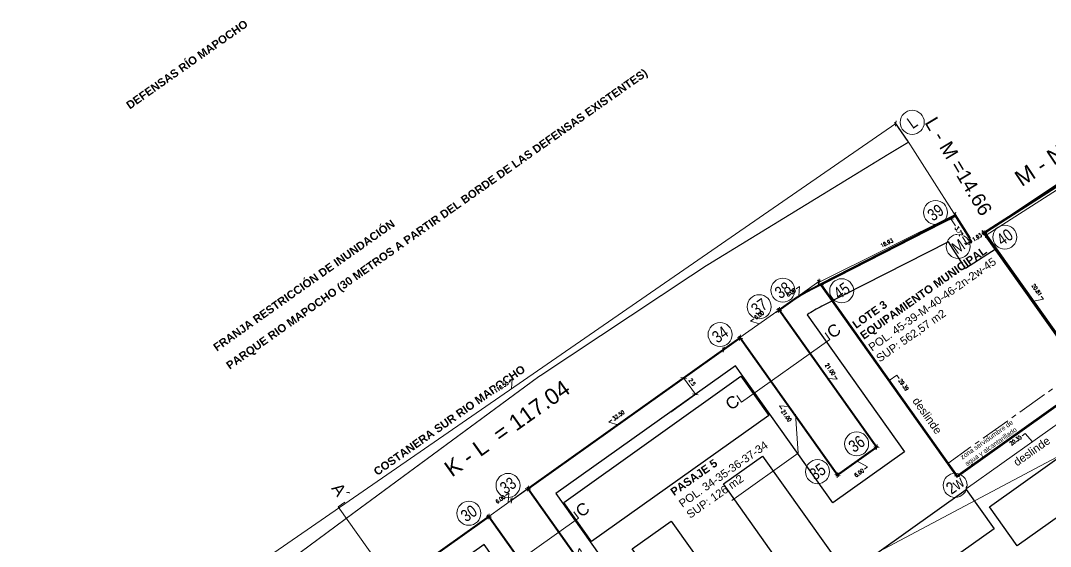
# Model space of a CAD drawing. Header units: metres. Extents: x 12 to 777, y -493 to 333.
# Drawn here: x 273.8 to 402.4, y -40 to 25.6 of the extents above; entities that cross this region are included whole.
import ezdxf
from ezdxf.enums import TextEntityAlignment as Align

# ---------------------------------------------------------------- set-up
doc = ezdxf.new("R2010")
doc.units = ezdxf.units.M
doc.header["$LTSCALE"] = 5
doc.header["$MEASUREMENT"] = 0
doc.linetypes.add('CENTER2', pattern=[1.125, 0.75, -0.125, 0.125, -0.125])
doc.linetypes.add('PHANTOM2', pattern=[1.25, 0.625, -0.125, 0.125, -0.125, 0.125, -0.125])
doc.layers.get('0').update_dxf_attribs({"color": 30})
for name, color, linetype, lineweight in [('A-ANNO-DIMS', 3, 'Continuous', 18), ('A-ANNO-TEXT', 3, 'Continuous', 18), ('G-ANNO-SYMB', 3, 'Continuous', 18), ('G-PLAN-OTLN', 7, 'Continuous', 35), ('U-ANNO-PATT', 8, 'Continuous', 18), ('U-ANNO-SYMB', 3, 'Continuous', 18), ('U-PROP-NEW', 1, 'PHANTOM2', 50)]:
    doc.layers.add(name, color=color, linetype=linetype, lineweight=lineweight)
doc.layers.add('U-BLDG', color=7, linetype='Continuous')
doc.layers.add('U-PROP', color=1, linetype='Continuous')
doc.styles.add('E-ARIAL', font='arial.ttf')
doc.styles.add('E-ROMANS', font='romans.shx', dxfattribs={"width": 0.8})
doc.dimstyles.new('E-0200_TICK_24', dxfattribs={"dimscale": 0.001, "dimtxt": 480, "dimasz": 480, "dimexe": 240, "dimexo": 120, "dimgap": 240, "dimtad": 0, "dimzin": 0, "dimdsep": 46, "dimtxsty": 'E-ROMANS', "dimblk": 'OBLIQUE', "dimcen": 240, "dimclrd": 256, "dimclre": 256, "dimclrt": 256, "dimadec": 0, "dimazin": 0, "dimtfac": 1, "dimtmove": 1, "dimatfit": 3, "dimldrblk": 'OPEN90', "dimfxl": 1, "dimtfill": 1, "dimtolj": 1, "dimtzin": 0, "dimlwd": -1, "dimarcsym": 0})

# ---------------------------------------------------------------- blocks, each defined once
blk = doc.blocks.new('_Oblique')
at = {"color": 0, "linetype": 'ByBlock', "lineweight": -2}
blk.add_line((-0.5, -0.5), (0.5, 0.5), dxfattribs=at)
blk = doc.blocks.new('*D311')
at = {"layer": 'A-ANNO-DIMS', "ltscale": 5, "transparency": 16777216}
for p, q in [((375.8, -31.12), (380.68, -27.64)), ((378.24, -29.38), (379.56, -30.11)), ((379.56, -30.11), (379.17, -30.39))]:
    blk.add_line(p, q, dxfattribs=at)
at = {"layer": 'A-ANNO-DIMS', "lineweight": -2, "ltscale": 5, "transparency": 16777216}
for p, q in [((380.61, -27.55), (380.54, -27.45)), ((375.87, -31.22), (375.94, -31.31))]:
    blk.add_line(p, q, dxfattribs=at)
at = {"layer": 'A-ANNO-DIMS', "ltscale": 5, "transparency": 16777216, "xscale": 0.48, "yscale": 0.48, "zscale": 0.48}
for p, rotation in [((380.68, -27.64), 35.42176943664437), ((375.8, -31.12), 215.4217694366444)]:
    blk.add_blockref('_Oblique', p, dxfattribs=dict(at, rotation=rotation))
at = {"layer": 'A-ANNO-DIMS', "ltscale": 5, "transparency": 16777216, "insert": (378.5, -30.86), "char_height": 0.48, "attachment_point": 5, "rotation": 35.4218, "style": 'E-ROMANS', "bg_fill": 3, "box_fill_scale": 1.25, "bg_fill_color": 256, "bg_fill_true_color": 13158600, "bg_fill_transparency": 0}
blk.add_mtext('\\A1;6.00', dxfattribs=at)
blk = doc.blocks.new('_Open90')
at = {"color": 0, "linetype": 'ByBlock', "lineweight": -2}
for p, q in [((0, 0), (-1, 0)), ((-0.5, 0.5), (0, 0)), ((0, 0), (-0.5, -0.5))]:
    blk.add_line(p, q, dxfattribs=at)
blk = doc.blocks.new('*D312')
at = {"layer": 'A-ANNO-DIMS', "transparency": 16777216}
for p, q in [((391.85, -32.86), (408.43, -21.07)), ((399.25, -25.93), (398.86, -26.21)), ((400.14, -26.97), (399.25, -25.93))]:
    blk.add_line(p, q, dxfattribs=at)
at = {"layer": 'A-ANNO-DIMS', "lineweight": -2, "transparency": 16777216}
for p, q in [((408.37, -20.97), (408.3, -20.87)), ((391.92, -32.96), (391.99, -33.06))]:
    blk.add_line(p, q, dxfattribs=at)
at = {"layer": 'A-ANNO-DIMS', "transparency": 16777216, "xscale": 0.48, "yscale": 0.48, "zscale": 0.48}
for p, rotation in [((408.43, -21.07), 35.42176943664437), ((391.85, -32.86), 215.4217694366444)]:
    blk.add_blockref('_Oblique', p, dxfattribs=dict(at, rotation=rotation))
at = {"layer": 'A-ANNO-DIMS', "transparency": 16777216, "insert": (398.04, -26.79), "char_height": 0.48, "attachment_point": 5, "rotation": 35.4218, "style": 'E-ROMANS', "bg_fill": 3, "box_fill_scale": 1.25, "bg_fill_color": 256, "bg_fill_true_color": 13158600, "bg_fill_transparency": 0}
blk.add_mtext('\\A1;20.35', dxfattribs=at)
blk = doc.blocks.new('*D318')
at = {"layer": 'A-ANNO-DIMS', "lineweight": -2, "transparency": 16777216}
for p, q in [((337.04, -32.91), (336.94, -32.98)), ((348.92, -50.23), (349.5, -49.82))]:
    blk.add_line(p, q, dxfattribs=at)
at = {"layer": 'A-ANNO-DIMS', "transparency": 16777216}
for p, q in [((349.31, -49.95), (337.14, -32.84)), ((343.22, -41.4), (343.55, -40.29)), ((343.55, -40.29), (343.82, -40.68))]:
    blk.add_line(p, q, dxfattribs=at)
at = {"layer": 'A-ANNO-DIMS', "transparency": 16777216, "xscale": 0.48, "yscale": 0.48, "zscale": 0.48}
for p, rotation in [((337.14, -32.84), 125.4251015630024), ((349.31, -49.95), 305.4251015630024)]:
    blk.add_blockref('_Oblique', p, dxfattribs=dict(at, rotation=rotation))
at = {"layer": 'A-ANNO-DIMS', "transparency": 16777216, "insert": (344.41, -41.5), "char_height": 0.48, "attachment_point": 5, "rotation": 305.4251, "style": 'E-ROMANS', "bg_fill": 3, "box_fill_scale": 1.25, "bg_fill_color": 256, "bg_fill_true_color": 13158600, "bg_fill_transparency": 0}
blk.add_mtext('\\A1;21.00', dxfattribs=at)
blk = doc.blocks.new('*D319')
at = {"layer": 'A-ANNO-DIMS', "lineweight": -2, "transparency": 16777216}
for p, q in [((368.13, -10.8), (368.71, -10.39)), ((380.3, -27.92), (380.88, -27.51))]:
    blk.add_line(p, q, dxfattribs=at)
at = {"layer": 'A-ANNO-DIMS', "transparency": 16777216}
for p, q in [((380.68, -27.65), (368.51, -10.53)), ((374.6, -19.09), (375.76, -19.15)), ((375.76, -19.15), (375.48, -18.76))]:
    blk.add_line(p, q, dxfattribs=at)
at = {"layer": 'A-ANNO-DIMS', "transparency": 16777216, "xscale": 0.48, "yscale": 0.48, "zscale": 0.48}
for p, rotation in [((368.51, -10.53), 125.4251015630024), ((380.68, -27.65), 305.4251015630024)]:
    blk.add_blockref('_Oblique', p, dxfattribs=dict(at, rotation=rotation))
at = {"layer": 'A-ANNO-DIMS', "transparency": 16777216, "insert": (374.89, -17.93), "char_height": 0.48, "attachment_point": 5, "rotation": 305.4251, "style": 'E-ROMANS', "bg_fill": 3, "box_fill_scale": 1.25, "bg_fill_color": 256, "bg_fill_true_color": 13158600, "bg_fill_transparency": 0}
blk.add_mtext('\\A1;21.00', dxfattribs=at)
blk = doc.blocks.new('*D320')
at = {"layer": 'A-ANNO-DIMS', "transparency": 16777216}
for p, q in [((332.25, -36.31), (344.42, -53.43)), ((338.34, -44.87), (337.18, -44.81)), ((337.18, -44.81), (337.46, -45.2))]:
    blk.add_line(p, q, dxfattribs=at)
at = {"layer": 'A-ANNO-DIMS', "lineweight": -2, "transparency": 16777216}
for p, q in [((332.35, -36.24), (332.45, -36.17)), ((344.52, -53.36), (344.62, -53.29))]:
    blk.add_line(p, q, dxfattribs=at)
at = {"layer": 'A-ANNO-DIMS', "transparency": 16777216, "xscale": 0.48, "yscale": 0.48, "zscale": 0.48}
for p, rotation in [((332.25, -36.31), 125.4251015630024), ((344.42, -53.43), 305.4251015630024)]:
    blk.add_blockref('_Oblique', p, dxfattribs=dict(at, rotation=rotation))
at = {"layer": 'A-ANNO-DIMS', "transparency": 16777216, "insert": (338.04, -46.02), "char_height": 0.48, "attachment_point": 5, "rotation": 305.4251, "style": 'E-ROMANS', "bg_fill": 3, "box_fill_scale": 1.25, "bg_fill_color": 256, "bg_fill_true_color": 13158600, "bg_fill_transparency": 0}
blk.add_mtext('\\A1;21.00', dxfattribs=at)
blk = doc.blocks.new('*D321')
at = {"layer": 'A-ANNO-DIMS', "transparency": 16777216}
for p, q in [((373.71, -7.34), (390.74, -31.29)), ((382.23, -19.31), (383.2, -18.67)), ((383.2, -18.67), (383.48, -19.06))]:
    blk.add_line(p, q, dxfattribs=at)
at = {"layer": 'A-ANNO-DIMS', "lineweight": -2, "transparency": 16777216}
for p, q in [((373.81, -7.27), (373.91, -7.2)), ((390.83, -31.22), (390.94, -31.15))]:
    blk.add_line(p, q, dxfattribs=at)
at = {"layer": 'A-ANNO-DIMS', "transparency": 16777216, "xscale": 0.48, "yscale": 0.48, "zscale": 0.48}
for p, rotation in [((373.71, -7.34), 125.4251015630024), ((390.74, -31.29), 305.4251015630024)]:
    blk.add_blockref('_Oblique', p, dxfattribs=dict(at, rotation=rotation))
at = {"layer": 'A-ANNO-DIMS', "transparency": 16777216, "insert": (384.06, -19.87), "char_height": 0.48, "attachment_point": 5, "rotation": 305.4251, "style": 'E-ROMANS', "bg_fill": 3, "box_fill_scale": 1.25, "bg_fill_color": 256, "bg_fill_true_color": 13158600, "bg_fill_transparency": 0}
blk.add_mtext('\\A1;29.39', dxfattribs=at)
blk = doc.blocks.new('*D322')
at = {"layer": 'A-ANNO-DIMS', "lineweight": -2, "transparency": 16777216}
for p, q in [((363.53, -14.07), (363.43, -14.14)), ((375.7, -31.19), (375.6, -31.26))]:
    blk.add_line(p, q, dxfattribs=at)
at = {"layer": 'A-ANNO-DIMS', "transparency": 16777216}
for p, q in [((363.62, -14.01), (375.8, -31.12)), ((369.71, -22.56), (368.55, -22.5)), ((368.55, -22.5), (368.83, -22.89))]:
    blk.add_line(p, q, dxfattribs=at)
at = {"layer": 'A-ANNO-DIMS', "transparency": 16777216, "xscale": 0.48, "yscale": 0.48, "zscale": 0.48}
for p, rotation in [((363.62, -14.01), 125.4251015630024), ((375.8, -31.12), 305.4251015630024)]:
    blk.add_blockref('_Oblique', p, dxfattribs=dict(at, rotation=rotation))
at = {"layer": 'A-ANNO-DIMS', "transparency": 16777216, "insert": (369.41, -23.72), "char_height": 0.48, "attachment_point": 5, "rotation": 305.4251, "style": 'E-ROMANS', "bg_fill": 3, "box_fill_scale": 1.25, "bg_fill_color": 256, "bg_fill_true_color": 13158600, "bg_fill_transparency": 0}
blk.add_mtext('\\A1;21.00', dxfattribs=at)
blk = doc.blocks.new('*D335')
at = {"layer": 'A-ANNO-DIMS', "transparency": 16777216}
for p, q in [((305.75, -55.15), (332.24, -36.3)), ((317.88, -45.4), (318.27, -45.12)), ((319, -45.73), (317.88, -45.4))]:
    blk.add_line(p, q, dxfattribs=at)
at = {"layer": 'A-ANNO-DIMS', "lineweight": -2, "transparency": 16777216}
for p, q in [((332.18, -36.21), (332.11, -36.11)), ((305.69, -55.06), (305.61, -54.95))]:
    blk.add_line(p, q, dxfattribs=at)
at = {"layer": 'A-ANNO-DIMS', "transparency": 16777216, "xscale": 0.48, "yscale": 0.48, "zscale": 0.48}
for p, rotation in [((332.24, -36.3), 35.42510156300243), ((305.75, -55.15), 215.4251015630024)]:
    blk.add_blockref('_Oblique', p, dxfattribs=dict(at, rotation=rotation))
at = {"layer": 'A-ANNO-DIMS', "transparency": 16777216, "insert": (319.05, -44.57), "char_height": 0.48, "attachment_point": 5, "rotation": 35.4251, "style": 'E-ROMANS', "bg_fill": 3, "box_fill_scale": 1.25, "bg_fill_color": 256, "bg_fill_true_color": 13158600, "bg_fill_transparency": 0}
blk.add_mtext('\\A1;32.51', dxfattribs=at)
blk = doc.blocks.new('*D336')
at = {"layer": 'A-ANNO-DIMS', "transparency": 16777216}
for p, q in [((332.24, -36.3), (337.13, -32.82)), ((334.74, -33.4), (334.35, -33.68)), ((334.68, -34.56), (334.74, -33.4))]:
    blk.add_line(p, q, dxfattribs=at)
at = {"layer": 'A-ANNO-DIMS', "lineweight": -2, "transparency": 16777216}
for p, q in [((337.07, -32.74), (336.99, -32.63)), ((332.18, -36.22), (332.1, -36.1))]:
    blk.add_line(p, q, dxfattribs=at)
at = {"layer": 'A-ANNO-DIMS', "transparency": 16777216, "xscale": 0.48, "yscale": 0.48, "zscale": 0.48}
for p, rotation in [((337.13, -32.82), 35.42510156300243), ((332.24, -36.3), 215.4251015630024)]:
    blk.add_blockref('_Oblique', p, dxfattribs=dict(at, rotation=rotation))
at = {"layer": 'A-ANNO-DIMS', "transparency": 16777216, "insert": (333.69, -34.15), "char_height": 0.48, "attachment_point": 5, "rotation": 35.4251, "style": 'E-ROMANS', "bg_fill": 3, "box_fill_scale": 1.25, "bg_fill_color": 256, "bg_fill_true_color": 13158600, "bg_fill_transparency": 0}
blk.add_mtext('\\A1;6.00', dxfattribs=at)
blk = doc.blocks.new('*D337')
at = {"layer": 'A-ANNO-DIMS', "lineweight": -2, "transparency": 16777216}
for p, q in [((361.52, -15.35), (361.44, -15.24)), ((335.03, -34.19), (334.95, -34.08))]:
    blk.add_line(p, q, dxfattribs=at)
at = {"layer": 'A-ANNO-DIMS', "transparency": 16777216}
for p, q in [((335.09, -34.28), (361.58, -15.44)), ((347.22, -24.53), (347.61, -24.25)), ((348.34, -24.86), (347.22, -24.53))]:
    blk.add_line(p, q, dxfattribs=at)
at = {"layer": 'A-ANNO-DIMS', "transparency": 16777216, "xscale": 0.48, "yscale": 0.48, "zscale": 0.48}
for p, rotation in [((361.58, -15.44), 35.42510156300243), ((335.09, -34.28), 215.4251015630024)]:
    blk.add_blockref('_Oblique', p, dxfattribs=dict(at, rotation=rotation))
at = {"layer": 'A-ANNO-DIMS', "transparency": 16777216, "insert": (348.43, -23.67), "char_height": 0.48, "attachment_point": 5, "rotation": 35.4251, "style": 'E-ROMANS', "bg_fill": 3, "box_fill_scale": 1.25, "bg_fill_color": 256, "bg_fill_true_color": 13158600, "bg_fill_transparency": 0}
blk.add_mtext('\\A1;32.50', dxfattribs=at)
blk = doc.blocks.new('*D338')
at = {"layer": 'A-ANNO-DIMS', "transparency": 16777216}
for p, q in [((363.61, -13.98), (368.5, -10.51)), ((364.94, -11.92), (365.33, -11.64)), ((366.06, -12.25), (364.94, -11.92))]:
    blk.add_line(p, q, dxfattribs=at)
at = {"layer": 'A-ANNO-DIMS', "lineweight": -2, "transparency": 16777216}
for p, q in [((368.45, -10.43), (368.36, -10.31)), ((363.56, -13.91), (363.48, -13.79))]:
    blk.add_line(p, q, dxfattribs=at)
at = {"layer": 'A-ANNO-DIMS', "transparency": 16777216, "xscale": 0.48, "yscale": 0.48, "zscale": 0.48}
for p, rotation in [((368.5, -10.51), 35.42510156300243), ((363.61, -13.98), 215.4251015630024)]:
    blk.add_blockref('_Oblique', p, dxfattribs=dict(at, rotation=rotation))
at = {"layer": 'A-ANNO-DIMS', "transparency": 16777216, "insert": (366, -11.17), "char_height": 0.48, "attachment_point": 5, "rotation": 35.4251, "style": 'E-ROMANS', "bg_fill": 3, "box_fill_scale": 1.25, "bg_fill_color": 256, "bg_fill_true_color": 13158600, "bg_fill_transparency": 0}
blk.add_mtext('\\A1;6.00', dxfattribs=at)
blk = doc.blocks.new('*D339')
at = {"layer": 'A-ANNO-DIMS', "transparency": 16777216}
for p, q in [((368.5, -10.51), (373.45, -6.99)), ((371.03, -7.59), (370.64, -7.87)), ((370.97, -8.75), (371.03, -7.59))]:
    blk.add_line(p, q, dxfattribs=at)
at = {"layer": 'A-ANNO-DIMS', "lineweight": -2, "transparency": 16777216}
for p, q in [((373.42, -6.94), (373.31, -6.79)), ((368.44, -10.43), (368.36, -10.32))]:
    blk.add_line(p, q, dxfattribs=at)
at = {"layer": 'A-ANNO-DIMS', "transparency": 16777216, "xscale": 0.48, "yscale": 0.48, "zscale": 0.48}
for p, rotation in [((373.45, -6.99), 35.42510156300243), ((368.5, -10.51), 215.4251015630024)]:
    blk.add_blockref('_Oblique', p, dxfattribs=dict(at, rotation=rotation))
at = {"layer": 'A-ANNO-DIMS', "transparency": 16777216, "insert": (369.98, -8.34), "char_height": 0.48, "attachment_point": 5, "rotation": 35.4251, "style": 'E-ROMANS', "bg_fill": 3, "box_fill_scale": 1.25, "bg_fill_color": 256, "bg_fill_true_color": 13158600, "bg_fill_transparency": 0}
blk.add_mtext('\\A1;6.08', dxfattribs=at)
blk = doc.blocks.new('*D340')
at = {"layer": 'A-ANNO-DIMS', "transparency": 16777216}
blk.add_line((373.52, -7.07), (390.47, 1.37), dxfattribs=at)
at = {"layer": 'A-ANNO-DIMS', "lineweight": -2, "transparency": 16777216}
for p, q in [((390.48, 1.36), (390.36, 1.59)), ((373.53, -7.09), (373.42, -6.86))]:
    blk.add_line(p, q, dxfattribs=at)
at = {"layer": 'A-ANNO-DIMS', "transparency": 16777216, "xscale": 0.48, "yscale": 0.48, "zscale": 0.48}
for p, rotation in [((390.47, 1.37), 26.49298937409972), ((373.52, -7.07), 206.4929893740997)]:
    blk.add_blockref('_Oblique', p, dxfattribs=dict(at, rotation=rotation))
at = {"layer": 'A-ANNO-DIMS', "transparency": 16777216, "insert": (381.95, -2.17), "char_height": 0.48, "attachment_point": 5, "rotation": 26.493, "style": 'E-ROMANS', "bg_fill": 3, "box_fill_scale": 1.25, "bg_fill_color": 256, "bg_fill_true_color": 13158600, "bg_fill_transparency": 0}
blk.add_mtext('\\A1;18.93', dxfattribs=at)
blk = doc.blocks.new('*D352')
at = {"layer": 'A-ANNO-DIMS', "lineweight": -2, "transparency": 16777216}
for p, q in [((384.6, 10.51), (382.94, 12.93)), ((288.63, -55.62), (286.97, -53.21))]:
    blk.add_line(p, q, dxfattribs=at)
at = {"layer": 'A-ANNO-DIMS', "transparency": 16777216}
for p, q in [((287.1, -53.41), (383.08, 12.73)), ((335.16, -19.18), (334.77, -19.46)), ((335.09, -20.34), (335.16, -19.18))]:
    blk.add_line(p, q, dxfattribs=at)
at = {"layer": 'A-ANNO-DIMS', "transparency": 16777216, "xscale": 0.48, "yscale": 0.48, "zscale": 0.48}
for p, rotation in [((383.08, 12.73), 34.57187136097332), ((287.1, -53.41), 214.5718713609733)]:
    blk.add_blockref('_Oblique', p, dxfattribs=dict(at, rotation=rotation))
at = {"layer": 'A-ANNO-DIMS', "transparency": 16777216, "insert": (333.81, -20.12), "char_height": 0.48, "attachment_point": 5, "rotation": 34.5719, "style": 'E-ROMANS', "bg_fill": 3, "box_fill_scale": 1.25, "bg_fill_color": 256, "bg_fill_true_color": 13158600, "bg_fill_transparency": 0}
blk.add_mtext('\\A1;116.55', dxfattribs=at)
blk = doc.blocks.new('*D357')
at = {"layer": 'A-ANNO-DIMS', "lineweight": -2, "transparency": 16777216}
for p, q in [((353.5, -21.19), (356.78, -18.86)), ((354.96, -23.24), (358.24, -20.91))]:
    blk.add_line(p, q, dxfattribs=at)
at = {"layer": 'A-ANNO-DIMS', "transparency": 16777216}
blk.add_line((358.04, -21.05), (356.58, -19), dxfattribs=at)
at = {"layer": 'A-ANNO-DIMS', "transparency": 16777216, "insert": (357.65, -19.53), "char_height": 0.48, "attachment_point": 5, "rotation": 305.4251, "style": 'E-ROMANS', "bg_fill": 3, "box_fill_scale": 1.25, "bg_fill_color": 256, "bg_fill_true_color": 13158600, "bg_fill_transparency": 0}
blk.add_mtext('\\A1;2.5', dxfattribs=at)
at = {"layer": 'A-ANNO-DIMS', "transparency": 16777216, "xscale": 0.48, "yscale": 0.48, "zscale": 0.48}
for p, rotation in [((356.58, -19), 125.4251015630024), ((358.04, -21.05), 305.4251015630024)]:
    blk.add_blockref('_Oblique', p, dxfattribs=dict(at, rotation=rotation))
blk = doc.blocks.new('*D364')
at = {"layer": 'A-ANNO-DIMS', "transparency": 16777216}
blk.add_line((273.88, -97.37), (444.15, -7.2), dxfattribs=at)
at = {"layer": 'A-ANNO-DIMS', "lineweight": -2, "transparency": 16777216}
for p, q in [((444.82, -8.47), (444.04, -6.99)), ((274.55, -98.64), (273.77, -97.16))]:
    blk.add_line(p, q, dxfattribs=at)
at = {"layer": 'A-ANNO-DIMS', "transparency": 16777216, "xscale": 0.48, "yscale": 0.48, "zscale": 0.48}
for p, rotation in [((444.15, -7.2), 27.90453523370848), ((273.88, -97.37), 207.9045352337085)]:
    blk.add_blockref('_Oblique', p, dxfattribs=dict(at, rotation=rotation))
at = {"layer": 'A-ANNO-DIMS', "transparency": 16777216, "insert": (359.06, -52.9), "char_height": 0.48, "attachment_point": 5, "rotation": 27.9045, "style": 'E-ROMANS', "bg_fill": 3, "box_fill_scale": 1.25, "bg_fill_color": 256, "bg_fill_true_color": 13158600, "bg_fill_transparency": 0}
blk.add_mtext('\\A1;192.67', dxfattribs=at)
blk = doc.blocks.new('*D370')
at = {"layer": 'A-ANNO-DIMS', "lineweight": -2, "transparency": 16777216}
for p, q in [((394.06, -0.94), (393.82, -1.11)), ((406.12, -17.9), (405.89, -18.07))]:
    blk.add_line(p, q, dxfattribs=at)
at = {"layer": 'A-ANNO-DIMS', "transparency": 16777216}
for p, q in [((394.02, -0.97), (406.08, -17.93)), ((401.52, -9.19), (401.24, -8.8)), ((400.05, -9.45), (401.52, -9.19))]:
    blk.add_line(p, q, dxfattribs=at)
at = {"layer": 'A-ANNO-DIMS', "transparency": 16777216, "xscale": 0.48, "yscale": 0.48, "zscale": 0.48}
for p, rotation in [((394.02, -0.97), 125.4251015630024), ((406.08, -17.93), 305.4251015630024)]:
    blk.add_blockref('_Oblique', p, dxfattribs=dict(at, rotation=rotation))
at = {"layer": 'A-ANNO-DIMS', "transparency": 16777216, "insert": (400.69, -8.02), "char_height": 0.48, "attachment_point": 5, "rotation": 305.4251, "style": 'E-ROMANS', "bg_fill": 3, "box_fill_scale": 1.25, "bg_fill_color": 256, "bg_fill_true_color": 13158600, "bg_fill_transparency": 0}
blk.add_mtext('\\A1;20.81', dxfattribs=at)
blk = doc.blocks.new('*D390')
at = {"layer": 'A-ANNO-DIMS', "lineweight": -2, "transparency": 16777216}
for p, q in [((424.04, 18.1), (424.29, 17.72)), ((394.26, -1.01), (394.5, -1.4))]:
    blk.add_line(p, q, dxfattribs=at)
at = {"layer": 'A-ANNO-DIMS', "transparency": 16777216}
for p, q in [((424.16, 17.92), (410.11, 8.9)), ((394.37, -1.19), (408.42, 7.82))]:
    blk.add_line(p, q, dxfattribs=at)
at = {"layer": 'A-ANNO-DIMS', "transparency": 16777216, "xscale": 0.48, "yscale": 0.48, "zscale": 0.48}
for p, rotation in [((424.16, 17.92), 32.69125695678723), ((394.37, -1.19), 212.6912569567872)]:
    blk.add_blockref('_Oblique', p, dxfattribs=dict(at, rotation=rotation))
at = {"layer": 'A-ANNO-DIMS', "transparency": 16777216, "insert": (409.26, 8.36), "char_height": 0.48, "attachment_point": 5, "rotation": 32.6913, "style": 'E-ROMANS', "bg_fill": 3, "box_fill_scale": 1.25, "bg_fill_color": 256, "bg_fill_true_color": 13158600, "bg_fill_transparency": 0}
blk.add_mtext('\\A1;35.39', dxfattribs=at)
blk = doc.blocks.new('*D391')
at = {"layer": 'A-ANNO-DIMS', "lineweight": -2, "transparency": 16777216}
for p, q in [((393.83, -0.62), (394.17, -1.15)), ((392.2, -1.65), (392.53, -2.18))]:
    blk.add_line(p, q, dxfattribs=at)
at = {"layer": 'A-ANNO-DIMS', "transparency": 16777216}
for p, q in [((394.04, -0.95), (393.9, -1.04)), ((394.04, -0.95), (394.45, -0.69)), ((392.41, -1.98), (392, -2.23)), ((392.41, -1.98), (392.55, -1.89))]:
    blk.add_line(p, q, dxfattribs=at)
at = {"layer": 'A-ANNO-DIMS', "transparency": 16777216, "xscale": 0.48, "yscale": 0.48, "zscale": 0.48}
for p, rotation in [((394.04, -0.95), 212.1980087841912), ((392.41, -1.98), 32.19800878419128)]:
    blk.add_blockref('_Oblique', p, dxfattribs=dict(at, rotation=rotation))
at = {"layer": 'A-ANNO-DIMS', "transparency": 16777216, "insert": (393.22, -1.46), "char_height": 0.48, "attachment_point": 5, "rotation": 32.198, "style": 'E-ROMANS', "bg_fill": 3, "box_fill_scale": 1.25, "bg_fill_color": 256, "bg_fill_true_color": 13158600, "bg_fill_transparency": 0}
blk.add_mtext('\\A1;1.93', dxfattribs=at)
blk = doc.blocks.new('*D547')
at = {"layer": 'A-ANNO-DIMS', "lineweight": -2, "transparency": 16777216}
for p, q in [((390.43, 1.16), (389.76, 0.73)), ((392.43, -1.97), (391.76, -2.4))]:
    blk.add_line(p, q, dxfattribs=at)
at = {"layer": 'A-ANNO-DIMS', "transparency": 16777216}
for p, q in [((389.96, 0.86), (390.52, -0.01)), ((391.96, -2.27), (391.4, -1.4))]:
    blk.add_line(p, q, dxfattribs=at)
at = {"layer": 'A-ANNO-DIMS', "transparency": 16777216, "xscale": 0.48, "yscale": 0.48, "zscale": 0.48}
for p, rotation in [((389.96, 0.86), 122.5439115369406), ((391.96, -2.27), 302.5439115369406)]:
    blk.add_blockref('_Oblique', p, dxfattribs=dict(at, rotation=rotation))
at = {"layer": 'A-ANNO-DIMS', "transparency": 16777216, "insert": (390.96, -0.71), "char_height": 0.48, "attachment_point": 5, "rotation": 302.5439, "style": 'E-ROMANS', "bg_fill": 3, "box_fill_scale": 1.25, "bg_fill_color": 256, "bg_fill_true_color": 13158600, "bg_fill_transparency": 0}
blk.add_mtext('\\A1;3.72', dxfattribs=at)

msp = doc.modelspace()

# ---------------------------------------------------------------- texts
at = {"layer": 'A-ANNO-TEXT', "char_height": 1, "attachment_point": 1, "rotation": 35.16161, "style": 'E-ARIAL'}
for s, insert in [('{\\fArial|b1|i0|c0|p34;DEFENSAS RÍO MAPOCHO}', (286.836, 15.293)), ('{\\fArial|b1|i0|c0|p34;PARQUE RIO MAPOCHO (30 METROS A PARTIR DEL BORDE DE LAS DEFENSAS EXISTENTES)}', (299.317, -17.175)), ('{\\fArial|b1|i0|c0|p34;FRANJA RESTRICCIÓN DE INUNDACIÓN}', (297.71, -14.915)), ('{\\fArial|b1|i0|c0|p34;COSTANERA SUR RIO MAPOCHO}', (317.737, -30.429))]:
    msp.add_mtext(s, dxfattribs=dict(at, insert=insert))
at = {"layer": 'A-ANNO-TEXT', "insert": (397.688, 6.458), "char_height": 2, "width": 21.62645, "attachment_point": 1, "rotation": 33.60318, "style": 'E-ARIAL'}
msp.add_mtext('{\\fArial|b0|i0|c0|p34;M - N = 37.69}', dxfattribs=at)

# ---------------------------------------------------------------- dimensions: what is measured, and where the dimension line sits
at = {"layer": 'A-ANNO-DIMS', "color": 3}
for base, p1, p2, angle, picture, middle in [((408.435, -21.069), (391.85, -32.86), (408.435, -21.069), 35.42177, '*D312', (398.665, -26.344)), ((337.136, -32.845), (348.821, -50.3), (337.14, -32.842), 125.4251, '*D318', (343.964, -40.872))]:
    dim = msp.add_linear_dim(base=base, p1=p1, p2=p2, angle=angle, dimstyle='E-0200_TICK_24', dxfattribs=at)
    dim.commit()
    dim.dimension.update_dxf_attribs({"geometry": picture, "text_midpoint": middle, "dimtype": 160})
at = {"layer": 'A-ANNO-DIMS', "ltscale": 5}
dim = msp.add_linear_dim(base=(380.684, -27.644), p1=(375.798, -31.119), p2=(380.684, -27.645), angle=35.42177, dimstyle='E-0200_TICK_24', dxfattribs=at)
dim.commit()
dim.dimension.update_dxf_attribs({"geometry": '*D311', "text_midpoint": (378.97, -30.528), "dimtype": 160})

# ---------------------------------------------------------------- next in the draw order: dimensions: what is measured, and where the dimension line sits
at = {"layer": 'A-ANNO-DIMS', "color": 3}
for base, p1, p2, picture, middle in [((368.511, -10.531), (380.199, -27.991), (368.029, -10.874), '*D319', (375.34, -18.56)), ((344.424, -53.426), (332.251, -36.312), (344.421, -53.429), '*D320', (337.596, -45.397))]:
    dim = msp.add_linear_dim(base=base, p1=p1, p2=p2, angle=125.4251, dimstyle='E-0200_TICK_24', dxfattribs=at)
    dim.commit()
    dim.dimension.update_dxf_attribs({"geometry": picture, "text_midpoint": middle, "dimtype": 160})

# ---------------------------------------------------------------- next in the draw order: texts
at = {"layer": 'A-ANNO-TEXT', "insert": (343.787, -36.499), "char_height": 1.5, "attachment_point": 7, "rotation": 35.77411, "style": 'E-ARIAL'}
msp.add_mtext('C', dxfattribs=at)

# ---------------------------------------------------------------- next in the draw order: dimensions: what is measured, and where the dimension line sits
at = {"layer": 'A-ANNO-DIMS', "color": 3}
for base, p1, p2, angle, picture, middle in [((390.743, -31.286), (373.71, -7.34), (390.735, -31.292), 125.4251, '*D321', (383.62, -19.255)), ((332.245, -36.303), (305.756, -55.157), (332.251, -36.312), 35.4251, '*D335', (318.47, -44.984))]:
    dim = msp.add_linear_dim(base=base, p1=p1, p2=p2, angle=angle, dimstyle='E-0200_TICK_24', dxfattribs=at)
    dim.commit()
    dim.dimension.update_dxf_attribs({"geometry": picture, "text_midpoint": middle, "dimtype": 160})

# ---------------------------------------------------------------- next in the draw order: dimensions: what is measured, and where the dimension line sits
for base, p1, p2, angle, picture, middle in [((375.798, -31.119), (363.628, -14.003), (375.798, -31.119), 125.4251, '*D322', (368.969, -23.09)), ((337.127, -32.824), (332.251, -36.313), (337.14, -32.842), 35.4251, '*D336', (334.157, -33.82))]:
    dim = msp.add_linear_dim(base=base, p1=p1, p2=p2, angle=angle, dimstyle='E-0200_TICK_24', dxfattribs=at)
    dim.commit()
    dim.dimension.update_dxf_attribs({"geometry": picture, "text_midpoint": middle, "dimtype": 160})

# ---------------------------------------------------------------- next in the draw order: dimensions: what is measured, and where the dimension line sits
for base, p1, p2, picture, middle in [((368.5, -10.508), (363.629, -14.004), (368.515, -10.53), '*D338', (365.529, -11.504)), ((361.58, -15.436), (335.103, -34.291), (361.591, -15.452), '*D337', (347.808, -24.114))]:
    dim = msp.add_linear_dim(base=base, p1=p1, p2=p2, angle=35.4251, dimstyle='E-0200_TICK_24', dxfattribs=at)
    dim.commit()
    dim.dimension.update_dxf_attribs({"geometry": picture, "text_midpoint": middle, "dimtype": 160})

# ---------------------------------------------------------------- next in the draw order: dimensions: what is measured, and where the dimension line sits
dim = msp.add_linear_dim(base=(373.452, -6.985), p1=(368.511, -10.531), p2=(373.493, -7.042), angle=35.4251, dimstyle='E-0200_TICK_24', dxfattribs=at)
dim.commit()
dim.dimension.update_dxf_attribs({"geometry": '*D339', "text_midpoint": (370.447, -8.006), "dimtype": 160})

# ---------------------------------------------------------------- next in the draw order: dimensions: what is measured, and where the dimension line sits
dim = msp.add_linear_dim(base=(390.468, 1.373), p1=(373.584, -7.195), p2=(390.529, 1.251), angle=26.49299, dimstyle='E-0200_TICK_24', dxfattribs=at)
dim.commit()
dim.dimension.update_dxf_attribs({"geometry": '*D340', "text_midpoint": (381.946, -2.168), "dimtype": 161})

# ---------------------------------------------------------------- next in the draw order: linework, layer by layer
at = {"layer": 'G-ANNO-SYMB'}
for centre in [(388.036, 1.64), (390.873, -2.593)]:
    msp.add_circle(centre, 1.5, dxfattribs=at)

# ---------------------------------------------------------------- next in the draw order: texts
at = {"layer": 'A-ANNO-TEXT', "style": 'E-ARIAL', "width": 0.8}
for s, p in [('39', (388.036, 1.64)), ('M', (390.873, -2.593))]:
    msp.add_text(s, height=1.5, rotation=35.16161, dxfattribs=at).set_placement(p, align=Align.MIDDLE_CENTER)
at = {"layer": 'A-ANNO-TEXT', "insert": (388.133, 13.77), "char_height": 1.75, "width": 21.62645, "attachment_point": 1, "rotation": 300.90253, "style": 'E-ARIAL'}
msp.add_mtext('{\\fArial|b0|i0|c0|p34;L - M =14.66}', dxfattribs=at)

# ---------------------------------------------------------------- next in the draw order: dimensions: what is measured, and where the dimension line sits
at = {"layer": 'A-ANNO-DIMS', "color": 3}
dim = msp.add_linear_dim(base=(383.075, 12.729), p1=(288.698, -55.72), p2=(384.669, 10.416), angle=34.57187, dimstyle='E-0200_TICK_24', dxfattribs=at)
dim.commit()
dim.dimension.update_dxf_attribs({"geometry": '*D352', "text_midpoint": (334.569, -19.592), "dimtype": 161})

# ---------------------------------------------------------------- next in the draw order: linework, layer by layer
at = {"layer": 'G-ANNO-SYMB'}
msp.add_circle((385.129, 12.888), 1.5, dxfattribs=at)
at = {"layer": 'U-ANNO-SYMB', "ltscale": 5}
for points in [[(363.242, -21.21), (363.822, -22.025), (374.822, -14.199), (374.242, -13.384)], [(314.254, -34.524), (313.439, -35.103), (323.262, -48.911), (324.077, -48.332)], [(331.865, -43.52), (332.444, -44.335), (343.444, -36.509), (342.865, -35.694)]]:
    msp.add_lwpolyline(points, dxfattribs=at)
at = {"layer": 'U-ANNO-SYMB', "color": 3}
msp.add_lwpolyline([(362.603, -34.295), (370.881, -28.409), (370.567, -23.546)], dxfattribs=at)

# ---------------------------------------------------------------- next in the draw order: texts
at = {"layer": 'A-ANNO-TEXT', "style": 'E-ARIAL', "width": 0.8}
msp.add_text('L', height=1.5, rotation=35.16161, dxfattribs=at).set_placement((385.129, 12.888), align=Align.MIDDLE_CENTER)
at = {"layer": 'A-ANNO-TEXT', "style": 'E-ARIAL'}
for s, insert, char_height, attachment_point, rotation in [('{\\fArial|b1|i0|c0|p34;LOTE 3\\PEQUIPAMIENTO MUNICIPAL}', (379.237, -14.497), 1, 7, 35.16161), ('POL. 45-39-M-40-46-2n-2w-45\\PSUP: 562,57 m2', (379.532, -14.906), 1, 1, 35.16161), ('C', (375.164, -14.19), 1.5, 7, 35.77411), ('C', (362.488, -23.14), 1.5, 7, 35.77411), ('POL. 34-35-36-37-34\\PSUP: 126 m2', (355.847, -34.41), 1, 1, 35.16161), ('{\\fArial|b1|i0|c0|p34;PASAJE 5}', (354.804, -32.949), 1, 1, 35.16161), ('A´', (312.514, -32.792), 1.5, 7, 305.77411)]:
    msp.add_mtext(s, dxfattribs=dict(at, insert=insert, char_height=char_height, attachment_point=attachment_point, rotation=rotation))

# ---------------------------------------------------------------- next in the draw order: dimensions: what is measured, and where the dimension line sits
at = {"layer": 'A-ANNO-DIMS', "color": 3}
dim = msp.add_linear_dim(base=(356.58, -18.997), p1=(354.863, -23.309), p2=(353.404, -21.256), angle=125.4251, text='2.5', dimstyle='E-0200_TICK_24', dxfattribs=at)
dim.commit()
dim.dimension.update_dxf_attribs({"geometry": '*D357', "text_midpoint": (357.654, -19.529), "dimtype": 160})

# ---------------------------------------------------------------- next in the draw order: dimensions: what is measured, and where the dimension line sits
dim = msp.add_linear_dim(base=(444.15, -7.204), p1=(274.605, -98.742), p2=(444.874, -8.572), angle=27.90454, dimstyle='E-0200_TICK_24', dxfattribs=at)
dim.commit()
dim.dimension.update_dxf_attribs({"geometry": '*D364', "text_midpoint": (359.058, -52.897), "dimtype": 161})

# ---------------------------------------------------------------- next in the draw order: linework, layer by layer
at = {"layer": 'G-ANNO-SYMB'}
for centre in [(368.975, -8.058), (376.318, -8.127), (366.019, -10.117), (361.13, -13.587), (378.185, -27.229), (373.299, -30.703), (334.644, -32.417), (390.483, -32.406), (329.752, -35.896)]:
    msp.add_circle(centre, 1.5, dxfattribs=at)
at = {"layer": 'G-PLAN-OTLN', "ltscale": 0.4, "const_width": 0.25, "flags": 128}
msp.add_lwpolyline([(344.42, -53.427), (332.251, -36.312), (305.76, -55.147)], dxfattribs=at)
at = {"layer": 'U-BLDG'}
for points in [[(341.61, -34.537), (363.738, -18.804), (367.211, -23.689), (345.083, -39.422)], [(394.762, -35.084), (409.553, -24.568), (413.03, -29.458), (398.239, -39.974)], [(361.541, -32.236), (366.431, -28.759), (376.947, -43.55), (372.057, -47.027)], [(377.091, -43.447), (391.882, -32.931), (395.359, -37.821), (380.568, -48.337)], [(350.131, -40.349), (355.021, -36.872), (365.537, -51.663), (360.647, -55.14)]]:
    msp.add_lwpolyline(points, close=True, dxfattribs=at)
at = {"layer": 'U-BLDG', "ltscale": 0.4, "flags": 128}
msp.add_lwpolyline([(343.831, -56.913), (331.662, -39.798), (309.246, -55.736)], dxfattribs=at)

# ---------------------------------------------------------------- next in the draw order: texts
at = {"layer": 'A-ANNO-TEXT', "style": 'E-ARIAL', "width": 0.8}
for s, p in [('38', (368.975, -8.058)), ('45', (376.318, -8.127)), ('37', (366.019, -10.117)), ('34', (361.13, -13.587)), ('36', (378.185, -27.229)), ('35', (373.299, -30.703)), ('33', (334.644, -32.417)), ('2w', (390.472, -32.369)), ('30', (329.752, -35.896))]:
    msp.add_text(s, height=1.5, rotation=35.16161, dxfattribs=at).set_placement(p, align=Align.MIDDLE_CENTER)
at = {"layer": 'A-ANNO-TEXT', "insert": (326.463, -29.816), "char_height": 2, "width": 21.62645, "attachment_point": 1, "rotation": 35.47348, "style": 'E-ARIAL'}
msp.add_mtext('{\\fArial|b0|i0|c0|p34;K - L  = 117.04}', dxfattribs=at)
at = {"layer": 'A-ANNO-TEXT', "style": 'E-ARIAL'}
for s, insert, char_height, attachment_point, rotation in [('deslinde', (388.917, -25.553), 1, 3, 305.16161), ('zona servidumbre de \\Pagua y alcantarillado', (391.055, -28.72), 0.6, 1, 35.16161), ('deslinde', (401.893, -26.255), 1, 3, 35.16161)]:
    msp.add_mtext(s, dxfattribs=dict(at, insert=insert, char_height=char_height, attachment_point=attachment_point, rotation=rotation))

# ---------------------------------------------------------------- next in the draw order: dimensions: what is measured, and where the dimension line sits
at = {"layer": 'A-ANNO-DIMS', "color": 3}
dim = msp.add_linear_dim(base=(406.081, -17.928), p1=(394.162, -0.87), p2=(406.22, -17.829), angle=125.4251, dimstyle='E-0200_TICK_24', dxfattribs=at)
dim.commit()
dim.dimension.update_dxf_attribs({"geometry": '*D370', "text_midpoint": (401.102, -8.601), "dimtype": 160})

# ---------------------------------------------------------------- next in the draw order: linework, layer by layer
at = {"layer": 'G-ANNO-SYMB'}
msp.add_circle((396.687, -1.435), 1.5, dxfattribs=at)
at = {"layer": 'G-PLAN-OTLN', "ltscale": 0.4, "const_width": 0.25, "flags": 128}
msp.add_lwpolyline([(424.074, 18.387), (392.534, -1.909), (392.534, -1.909), (392.534, -1.909), (392.534, -1.909), (390.535, 1.224), (372.733, -7.833, 0.0301289), (370.552, -9.081), (370.552, -9.081), (370.552, -9.081), (370.552, -9.081), (370.552, -9.081), (368.515, -10.529), (380.684, -27.644), (375.798, -31.118), (363.629, -14.003), (337.143, -32.833), (349.306, -49.953)], format="xyb", dxfattribs=at)
at = {"layer": 'U-ANNO-PATT', "linetype": 'CENTER2'}
msp.add_line((406.22, -17.829), (389.576, -29.663), dxfattribs=at)
at = {"layer": 'U-BLDG', "ltscale": 0.4, "flags": 128}
msp.add_lwpolyline([(395.608, -2.903), (391.776, -5.369), (389.647, -2.033), (373.854, -10.068, 0.0290139), (372.002, -11.12), (384.17, -28.233), (375.209, -34.605), (363.04, -17.489), (340.628, -33.423), (352.792, -50.542)], format="xyb", dxfattribs=at)
at = {"layer": 'U-PROP', "ltscale": 0.8, "const_width": 0.15, "flags": 128}
msp.add_lwpolyline([(288.508, -55.718), (289.227, -55.188), (315.321, -35.884), (338.304, -18.972), (359.233, -5.109), (382.081, 8.868), (384.669, 10.416), (392.554, -1.94), (392.554, -1.94), (392.554, -1.94), (423.924, 18.951)], dxfattribs=at)
at = {"layer": 'U-PROP-NEW', "ltscale": 1.2, "const_width": 0.3}
msp.add_lwpolyline([(406.217, -17.824), (436.477, 3.69), (436.477, 3.69), (436.477, 3.69), (430.184, 17.031, 0.4036531), (424.127, 18.302), (394.162, -0.87), (394.162, -0.87), (394.162, -0.87), (398.994, -7.665)], format="xyb", close=True, dxfattribs=at)
msp.add_lwpolyline([(392.534, -1.909), (390.529, 1.251), (390.529, 1.251), (390.529, 1.251), (373.71, -7.34), (390.732, -31.287), (390.732, -31.287), (390.732, -31.287), (407.374, -19.451), (394.171, -0.882)], close=True, dxfattribs=at)

# ---------------------------------------------------------------- next in the draw order: texts
at = {"layer": 'A-ANNO-TEXT', "style": 'E-ARIAL', "width": 0.8}
msp.add_text('40', height=1.5, rotation=35.16161, dxfattribs=at).set_placement((396.687, -1.435), align=Align.MIDDLE_CENTER)

# ---------------------------------------------------------------- next in the draw order: dimensions: what is measured, and where the dimension line sits
at = {"layer": 'A-ANNO-DIMS', "color": 3}
dim = msp.add_aligned_dim(p1=(394.191, -0.91), p2=(423.973, 18.204), distance=-0.338, dimstyle='E-0200_TICK_24', dxfattribs=at)
dim.commit()
dim.dimension.update_dxf_attribs({"geometry": '*D390', "text_midpoint": (409.265, 8.362)})

# ---------------------------------------------------------------- next in the draw order: dimensions: what is measured, and where the dimension line sits
dim = msp.add_aligned_dim(p1=(392.134, -1.545), p2=(393.771, -0.514), distance=-0.51, dimstyle='E-0200_TICK_24', dxfattribs=at)
dim.commit()
dim.dimension.update_dxf_attribs({"geometry": '*D391', "text_midpoint": (393.224, -1.461)})

# ---------------------------------------------------------------- next in the draw order: dimensions: what is measured, and where the dimension line sits
dim = msp.add_aligned_dim(p1=(390.535, 1.224), p2=(392.534, -1.909), distance=-0.681, dimstyle='E-0200_TICK_24', dxfattribs=at)
dim.commit()
dim.dimension.update_dxf_attribs({"geometry": '*D547', "text_midpoint": (390.96, -0.708)})

doc.saveas('drawing.dxf')
